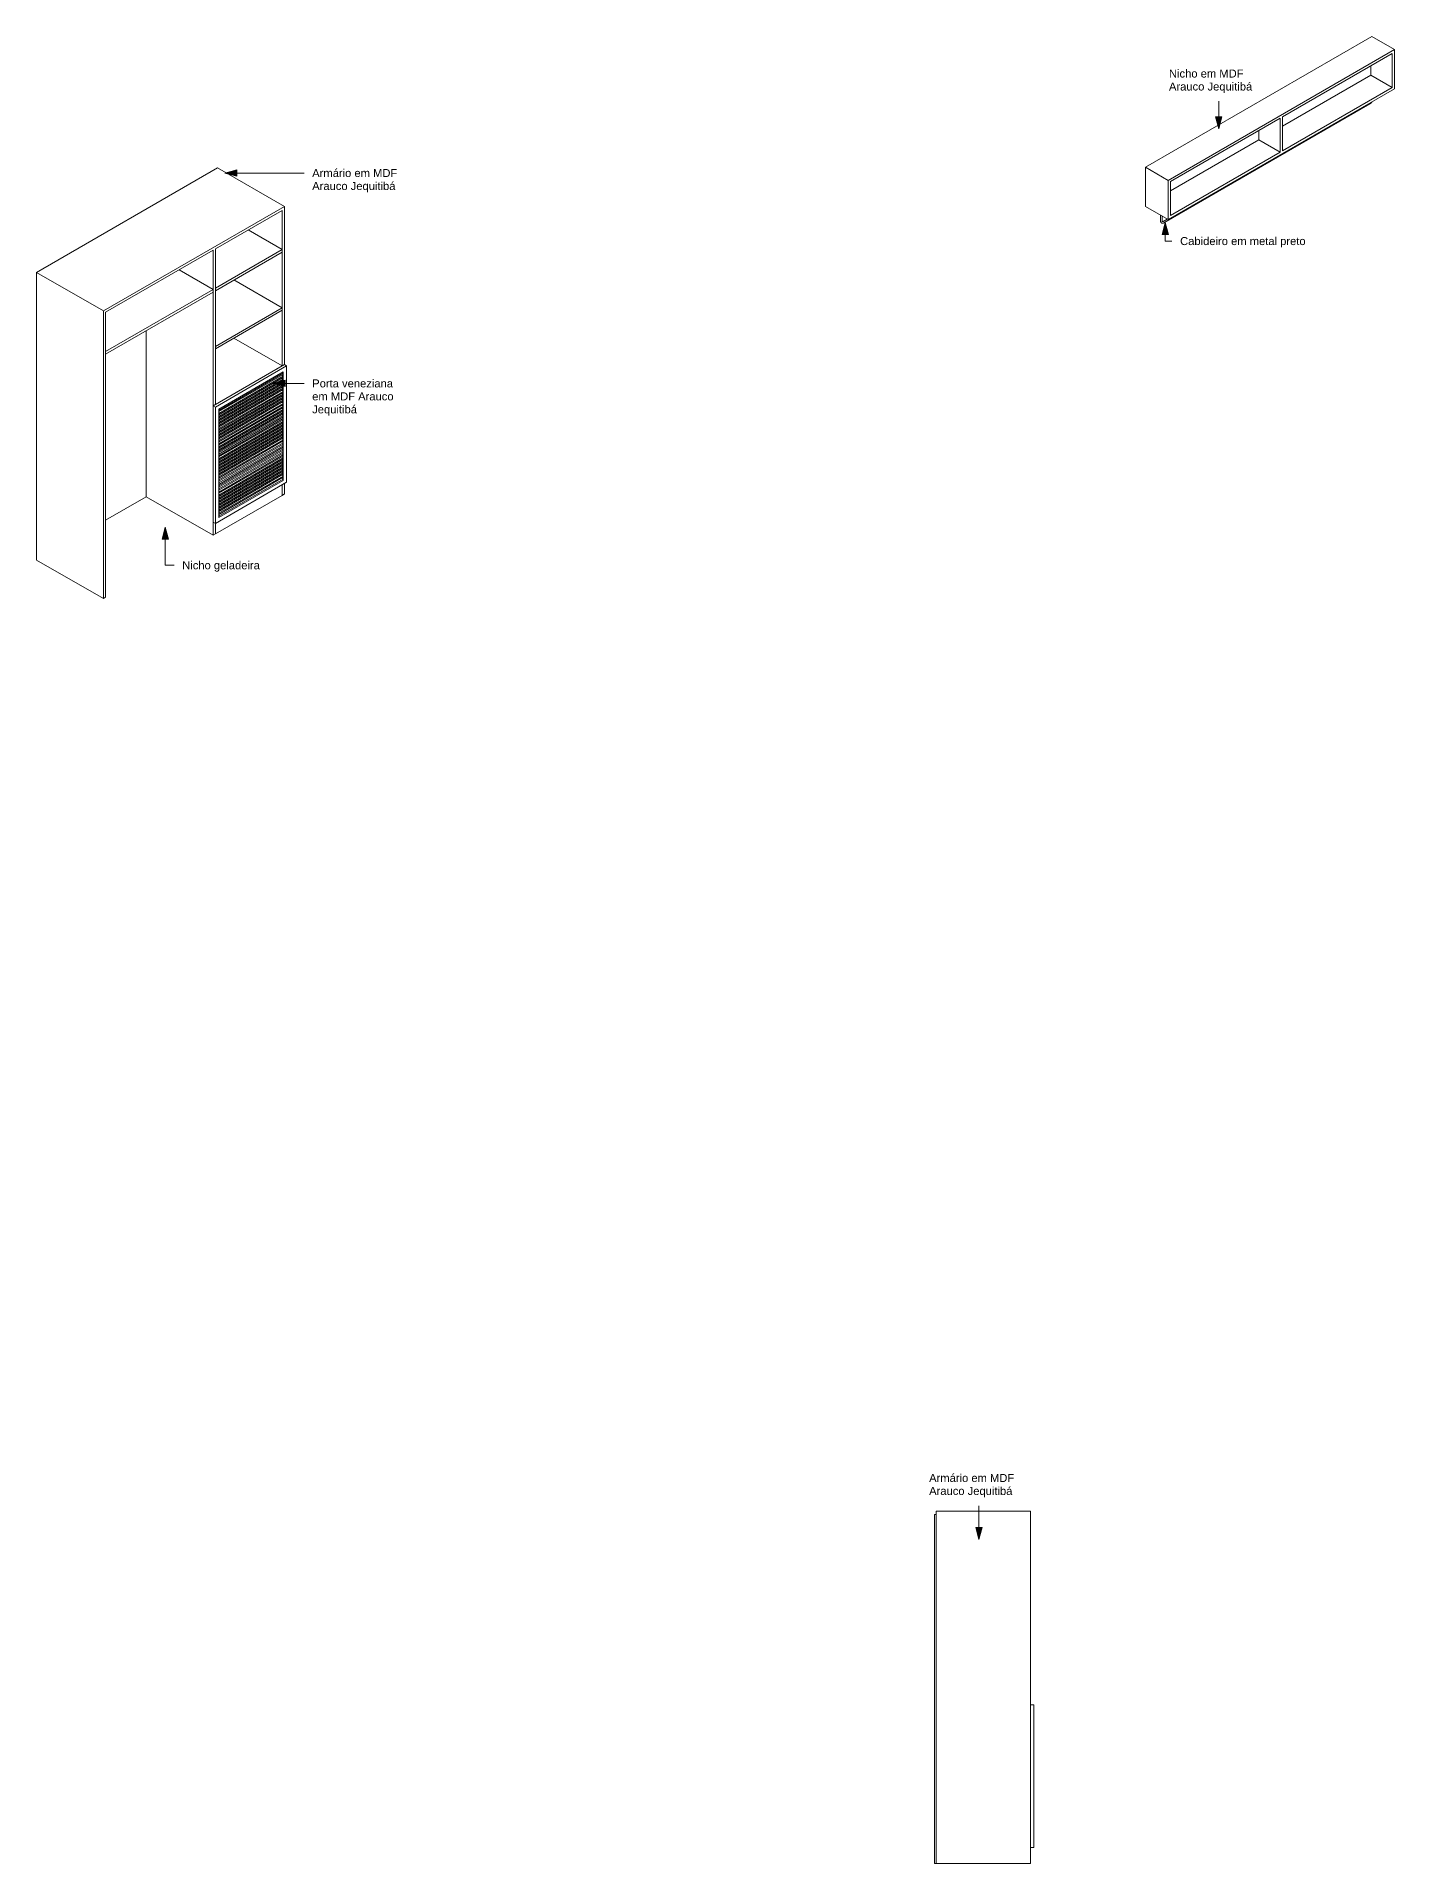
# Model space of a CAD drawing. Header units: millimetres. Extents: x -9267 to 9852, y -16803 to 11612.
# Drawn here: x -9267 to -783, y 200 to 11612 of the extents above; entities that cross this region are included whole.
import ezdxf

# ---------------------------------------------------------------- set-up
doc = ezdxf.new("R2010")
doc.units = ezdxf.units.MM
for name, color, linetype, lineweight in [('A-GENM', 13, 'Continuous', 9), ('G-ANNO-TEXT', 231, 'Continuous', 9), ('I-FURN', 30, 'Continuous', 9)]:
    doc.layers.add(name, color=color, linetype=linetype, lineweight=lineweight)
doc.styles.add('Arial', font='arial.ttf', dxfattribs={"height": 50})

# ---------------------------------------------------------------- blocks, each defined once
blk = doc.blocks.new('nicho geladeira - nicho geladeira-4768391-VISTA 3D ARMÁRIO COZINHA')
at = {"layer": 'A-GENM'}
for p, q in [((-7725, 9499), (-7727, 9500)), ((-7725, 9480), (-7727, 9482)), ((-7725, 9510), (-7725, 9518)), ((-7725, 9491), (-7725, 9499)), ((-7725, 9472), (-7725, 9480)), ((-7725, 9461), (-7727, 9463)), ((-7725, 9442), (-7727, 9444)), ((-7725, 9424), (-7727, 9425)), ((-7725, 9405), (-7727, 9406)), ((-7725, 9386), (-7727, 9387)), ((-7725, 9367), (-7727, 9368)), ((-7725, 9453), (-7725, 9461)), ((-7725, 9434), (-7725, 9442)), ((-7725, 9415), (-7725, 9424)), ((-7725, 9396), (-7725, 9405)), ((-7725, 9378), (-7725, 9386)), ((-7725, 9359), (-7725, 9367)), ((-7725, 9348), (-7727, 9349)), ((-7725, 9329), (-7727, 9330)), ((-7725, 9310), (-7727, 9311)), ((-7725, 9291), (-7727, 9293)), ((-7725, 9272), (-7727, 9274)), ((-7725, 9253), (-7727, 9255)), ((-7725, 9340), (-7725, 9348)), ((-7725, 9321), (-7725, 9329)), ((-7725, 9302), (-7725, 9310)), ((-7725, 9283), (-7725, 9291)), ((-7725, 9264), (-7725, 9272)), ((-7725, 9245), (-7725, 9253)), ((-7725, 9235), (-7727, 9236)), ((-7725, 9216), (-7727, 9217)), ((-7725, 9197), (-7727, 9198)), ((-7725, 9178), (-7727, 9179)), ((-7725, 9159), (-7727, 9160)), ((-7725, 9140), (-7727, 9141)), ((-7725, 9226), (-7725, 9235)), ((-7725, 9208), (-7725, 9216)), ((-7725, 9189), (-7725, 9197)), ((-7725, 9170), (-7725, 9178)), ((-7725, 9151), (-7725, 9159)), ((-7725, 9132), (-7725, 9140)), ((-7725, 9121), (-7727, 9122)), ((-7725, 9102), (-7727, 9104)), ((-7725, 9083), (-7727, 9085)), ((-7725, 9065), (-7727, 9066)), ((-7725, 9046), (-7727, 9047)), ((-7725, 9027), (-7727, 9028)), ((-7725, 9113), (-7725, 9121)), ((-7725, 9094), (-7725, 9102)), ((-7725, 9075), (-7725, 9083)), ((-7725, 9056), (-7725, 9065)), ((-7725, 9037), (-7725, 9046)), ((-7725, 9019), (-7725, 9027)), ((-7725, 9008), (-7727, 9009)), ((-7725, 8989), (-7727, 8990)), ((-7725, 8970), (-7727, 8971)), ((-7725, 8951), (-7727, 8952)), ((-7725, 8932), (-7727, 8934)), ((-7725, 8913), (-7727, 8915)), ((-7725, 9000), (-7725, 9008)), ((-7725, 8981), (-7725, 8989)), ((-7725, 8962), (-7725, 8970)), ((-7725, 8943), (-7725, 8951)), ((-7725, 8924), (-7725, 8932)), ((-7725, 8905), (-7725, 8913)), ((-7725, 8894), (-7727, 8896)), ((-7725, 8876), (-7727, 8877)), ((-7725, 8857), (-7727, 8858)), ((-7725, 8886), (-7725, 8894)), ((-7725, 8867), (-7725, 8876)), ((-7725, 8848), (-7725, 8857))]:
    blk.add_line(p, q, dxfattribs=at)
at = {"layer": 'I-FURN'}
for p, q in [((-9267, 10139), (-8135, 10792)), ((-8135, 10792), (-7718, 10551)), ((-7718, 10551), (-8849, 9898)), ((-8149, 10286), (-7732, 10526)), ((-7732, 10526), (-7732, 9555)), ((-7718, 9563), (-7718, 10551)), ((-7944, 10404), (-7732, 10281)), ((-8835, 9890), (-8164, 10277)), ((-8164, 10277), (-8164, 8497)), ((-8149, 9314), (-8149, 10286)), ((-7732, 10281), (-8149, 10041)), ((-7732, 10265), (-7732, 10281)), ((-8149, 10024), (-7732, 10265)), ((-9267, 8342), (-9267, 10139)), ((-8849, 9898), (-9267, 10139)), ((-8376, 10155), (-8164, 10032)), ((-8033, 10092), (-7732, 9918)), ((-8164, 10032), (-8835, 9645)), ((-8835, 9628), (-8164, 10016)), ((-8164, 10016), (-8164, 10032)), ((-8149, 10041), (-8149, 10024)), ((-8849, 9898), (-8849, 8101)), ((-8835, 8110), (-8835, 9890)), ((-7732, 9918), (-8149, 9677)), ((-8149, 9661), (-7732, 9902)), ((-7732, 9902), (-7732, 9918)), ((-8581, 8738), (-8581, 9775)), ((-8033, 9728), (-7732, 9555)), ((-8835, 9645), (-8835, 9628)), ((-8149, 9677), (-8149, 9661)), ((-8164, 9306), (-7718, 9563)), ((-7704, 9555), (-8149, 9298)), ((-7732, 9555), (-8149, 9314)), ((-8128, 9285), (-7725, 9518)), ((-8128, 9277), (-7725, 9510)), ((-7725, 9502), (-8128, 9269)), ((-8128, 9258), (-7725, 9491)), ((-7725, 9483), (-8128, 9250)), ((-7731, 9498), (-7725, 9491)), ((-7731, 9479), (-7725, 9472)), ((-7730, 9515), (-7725, 9510)), ((-7725, 9518), (-7725, 8840)), ((-7725, 9510), (-7725, 9502)), ((-7725, 9491), (-7725, 9483)), ((-7704, 9555), (-7718, 9563)), ((-7704, 8828), (-7704, 9555)), ((-8128, 9239), (-7725, 9472)), ((-7725, 9464), (-8128, 9231)), ((-8128, 9220), (-7725, 9453)), ((-7725, 9445), (-8128, 9212)), ((-8128, 9202), (-7725, 9434)), ((-7725, 9426), (-8128, 9193)), ((-8128, 9183), (-7725, 9415)), ((-7725, 9407), (-8128, 9174)), ((-8128, 9164), (-7725, 9396)), ((-7725, 9388), (-8128, 9156)), ((-8128, 9145), (-7725, 9378)), ((-7725, 9369), (-8128, 9137)), ((-8128, 9126), (-7725, 9359)), ((-7731, 9460), (-7725, 9453)), ((-7731, 9441), (-7725, 9434)), ((-7731, 9423), (-7725, 9415)), ((-7731, 9404), (-7725, 9396)), ((-7731, 9385), (-7725, 9378)), ((-7731, 9366), (-7725, 9359)), ((-7725, 9472), (-7725, 9464)), ((-7725, 9453), (-7725, 9445)), ((-7725, 9434), (-7725, 9426)), ((-7725, 9415), (-7725, 9407)), ((-7725, 9396), (-7725, 9388)), ((-7725, 9378), (-7725, 9369)), ((-7725, 9359), (-7725, 9351)), ((-8164, 8579), (-8164, 9306)), ((-8164, 9306), (-8149, 9298)), ((-8149, 9298), (-8149, 8571)), ((-7725, 9351), (-8128, 9118)), ((-8128, 9107), (-7725, 9340)), ((-7725, 9332), (-8128, 9099)), ((-8128, 9088), (-7725, 9321)), ((-7725, 9313), (-8128, 9080)), ((-8128, 9069), (-7725, 9302)), ((-7725, 9294), (-8128, 9061)), ((-8128, 8608), (-8128, 9285)), ((-8128, 9050), (-7725, 9283)), ((-8128, 9269), (-8128, 9277)), ((-7725, 9275), (-8128, 9042)), ((-8128, 9031), (-7725, 9264)), ((-8128, 9250), (-8128, 9258)), ((-7725, 9256), (-8128, 9023)), ((-8128, 9013), (-7725, 9245)), ((-7731, 9347), (-7725, 9340)), ((-7731, 9328), (-7725, 9321)), ((-7731, 9309), (-7725, 9302)), ((-7731, 9290), (-7725, 9283)), ((-7731, 9271), (-7725, 9264)), ((-7731, 9252), (-7725, 9245)), ((-7725, 9340), (-7725, 9332)), ((-7725, 9321), (-7725, 9313)), ((-7725, 9302), (-7725, 9294)), ((-7725, 9283), (-7725, 9275)), ((-7725, 9264), (-7725, 9256)), ((-7725, 9245), (-7725, 9237)), ((-8128, 9231), (-8128, 9239)), ((-7725, 9237), (-8128, 9004)), ((-8128, 8994), (-7725, 9226)), ((-8128, 9212), (-8128, 9220)), ((-7725, 9218), (-8128, 8986)), ((-8128, 8975), (-7725, 9208)), ((-8128, 9193), (-8128, 9202)), ((-7725, 9199), (-8128, 8967)), ((-8128, 8956), (-7725, 9189)), ((-8128, 9174), (-8128, 9183)), ((-7725, 9180), (-8128, 8948)), ((-8128, 8937), (-7725, 9170)), ((-8128, 9156), (-8128, 9164)), ((-7725, 9162), (-8128, 8929)), ((-8128, 8918), (-7725, 9151)), ((-8128, 9137), (-8128, 9145)), ((-7725, 9143), (-8128, 8910)), ((-8128, 8899), (-7725, 9132)), ((-7731, 9234), (-7725, 9226)), ((-7731, 9215), (-7725, 9208)), ((-7731, 9196), (-7725, 9189)), ((-7731, 9177), (-7725, 9170)), ((-7731, 9158), (-7725, 9151)), ((-7731, 9139), (-7725, 9132)), ((-7725, 9226), (-7725, 9218)), ((-7725, 9208), (-7725, 9199)), ((-7725, 9189), (-7725, 9180)), ((-7725, 9170), (-7725, 9162)), ((-7725, 9151), (-7725, 9143)), ((-7725, 9132), (-7725, 9124)), ((-8128, 9118), (-8128, 9126)), ((-7725, 9124), (-8128, 8891)), ((-8128, 8880), (-7725, 9113)), ((-8128, 9099), (-8128, 9107)), ((-7725, 9105), (-8128, 8872)), ((-8128, 8861), (-7725, 9094)), ((-8128, 9080), (-8128, 9088)), ((-7725, 9086), (-8128, 8853)), ((-8128, 8843), (-7725, 9075)), ((-8128, 9061), (-8128, 9069)), ((-7725, 9067), (-8128, 8834)), ((-8128, 8824), (-7725, 9056)), ((-8128, 9042), (-8128, 9050)), ((-7725, 9048), (-8128, 8815)), ((-8128, 8805), (-7725, 9037)), ((-8128, 9023), (-8128, 9031)), ((-7725, 9029), (-8128, 8797)), ((-8128, 8786), (-7725, 9019)), ((-7731, 9120), (-7725, 9113)), ((-7731, 9101), (-7725, 9094)), ((-7731, 9082), (-7725, 9075)), ((-7731, 9063), (-7725, 9056)), ((-7731, 9045), (-7725, 9037)), ((-7731, 9026), (-7725, 9019)), ((-7725, 9113), (-7725, 9105)), ((-7725, 9094), (-7725, 9086)), ((-7725, 9075), (-7725, 9067)), ((-7725, 9056), (-7725, 9048)), ((-7725, 9037), (-7725, 9029)), ((-7725, 9019), (-7725, 9010)), ((-8128, 9004), (-8128, 9013)), ((-7725, 9010), (-8128, 8778)), ((-8128, 8767), (-7725, 9000)), ((-8128, 8986), (-8128, 8994)), ((-7725, 8991), (-8128, 8759)), ((-8128, 8748), (-7725, 8981)), ((-8128, 8967), (-8128, 8975)), ((-7725, 8973), (-8128, 8740)), ((-8128, 8729), (-7725, 8962)), ((-8128, 8948), (-8128, 8956)), ((-7725, 8954), (-8128, 8721)), ((-8128, 8710), (-7725, 8943)), ((-8128, 8929), (-8128, 8937)), ((-7725, 8935), (-8128, 8702)), ((-8128, 8691), (-7725, 8924)), ((-8128, 8910), (-8128, 8918)), ((-7725, 8916), (-8128, 8683)), ((-8128, 8672), (-7725, 8905)), ((-7731, 9007), (-7725, 9000)), ((-7731, 8988), (-7725, 8981)), ((-7731, 8969), (-7725, 8962)), ((-7731, 8950), (-7725, 8943)), ((-7731, 8931), (-7725, 8924)), ((-7731, 8912), (-7725, 8905)), ((-7725, 9000), (-7725, 8991)), ((-7725, 8981), (-7725, 8973)), ((-7725, 8962), (-7725, 8954)), ((-7725, 8943), (-7725, 8935)), ((-7725, 8924), (-7725, 8916)), ((-7725, 8905), (-7725, 8897)), ((-8149, 8571), (-7704, 8828)), ((-8128, 8891), (-8128, 8899)), ((-7725, 8897), (-8128, 8664)), ((-8128, 8654), (-7725, 8886)), ((-8128, 8872), (-8128, 8880)), ((-7725, 8878), (-8128, 8645)), ((-8128, 8635), (-7725, 8867)), ((-8128, 8853), (-8128, 8861)), ((-7725, 8859), (-8128, 8627)), ((-8128, 8616), (-7725, 8848)), ((-8128, 8834), (-8128, 8843)), ((-7725, 8840), (-8128, 8608)), ((-7725, 8840), (-8128, 8608)), ((-8128, 8815), (-8128, 8824)), ((-8128, 8797), (-8128, 8805)), ((-7732, 8746), (-7732, 8812)), ((-7732, 8812), (-7732, 8746)), ((-7731, 8893), (-7725, 8886)), ((-7731, 8875), (-7725, 8867)), ((-7731, 8856), (-7725, 8848)), ((-7725, 8886), (-7725, 8878)), ((-7725, 8867), (-7725, 8859)), ((-7725, 8848), (-7725, 8840)), ((-7718, 8755), (-7718, 8820)), ((-8835, 8591), (-8581, 8738)), ((-8581, 8738), (-8164, 8497)), ((-8149, 8506), (-7732, 8746)), ((-8128, 8778), (-8128, 8786)), ((-8128, 8759), (-8128, 8767)), ((-8128, 8740), (-8128, 8748)), ((-8128, 8721), (-8128, 8729)), ((-8128, 8702), (-8128, 8710)), ((-8128, 8683), (-8128, 8691)), ((-7732, 8746), (-7718, 8755)), ((-8149, 8571), (-8164, 8579)), ((-8149, 8571), (-8149, 8506)), ((-8149, 8506), (-8149, 8571)), ((-8128, 8664), (-8128, 8672)), ((-8128, 8645), (-8128, 8654)), ((-8128, 8627), (-8128, 8635)), ((-8128, 8608), (-8128, 8616)), ((-8164, 8497), (-8149, 8506)), ((-9267, 8342), (-8849, 8101)), ((-8849, 8101), (-8835, 8110))]:
    blk.add_line(p, q, dxfattribs=at)
blk = doc.blocks.new('nicho geladeira - nicho geladeira-4768391-VISTA LATERAL ARMÁRIO COZINHA')
at = {"layer": 'I-FURN'}
for p, q in [((-16569.650772, 200), (-16569.650772, 2400)), ((-15979.650772, 2400), (-16569.650772, 2400)), ((-15979.650772, 2400), (-15979.650772, 200)), ((-16579.650772, 200), (-16579.650772, 2380)), ((-16579.650772, 2380), (-16569.650772, 2380)), ((-15979.650772, 1190), (-15959.650772, 1190)), ((-15959.650772, 1190), (-15959.650772, 300)), ((-15959.650772, 300), (-15979.650772, 300)), ((-16579.650772, 200), (-16569.650772, 200)), ((-16569.650772, 200), (-15979.650772, 200))]:
    blk.add_line(p, q, dxfattribs=at)
blk = doc.blocks.new('ARMARIO SUSPENSO COZINHA - ARMARIO SUSPENSO COZINHA-4516002-VISTA 3D NICHO COZINHA')
at = {"layer": 'I-FURN'}
for p, q in [((-8142, 10796), (-6728, 11612)), ((-6587, 11531), (-8001, 10714)), ((-6728, 11612), (-6587, 11531)), ((-6587, 11286), (-6587, 11531)), ((-7287, 11110), (-6601, 11506)), ((-6735, 11371), (-6735, 11429)), ((-6601, 11506), (-6601, 11294)), ((-7287, 11053), (-6735, 11371)), ((-6735, 11371), (-6601, 11294)), ((-8027, 10449), (-6740, 11192)), ((-8001, 10469), (-6587, 11286)), ((-6601, 11294), (-7287, 10898)), ((-7987, 10706), (-7301, 11102)), ((-7301, 11102), (-7301, 10890)), ((-7287, 10898), (-7287, 11110)), ((-7987, 10649), (-7435, 10967)), ((-7435, 10967), (-7435, 11024)), ((-7435, 10967), (-7301, 10890)), ((-7301, 10890), (-7987, 10494)), ((-8142, 10551), (-8142, 10796)), ((-8001, 10714), (-8142, 10796)), ((-8001, 10714), (-8001, 10469)), ((-7987, 10494), (-7987, 10706)), ((-8142, 10551), (-8001, 10469)), ((-8048, 10497), (-8048, 10461)), ((-8038, 10461), (-8038, 10491)), ((-8006, 10472), (-8032, 10457))]:
    blk.add_line(p, q, dxfattribs=at)
for points in [[(-6728, 11204, 0), (-6728, 11204, 0), (-6729, 11203, 0), (-6729, 11202, 0), (-6730, 11201, 0), (-6730, 11201, 0), (-6731, 11200, 0), (-6731, 11199, 0), (-6732, 11198, 0), (-6732, 11198, 0), (-6733, 11197, 0), (-6734, 11196, 0), (-6734, 11196, 0), (-6735, 11195, 0), (-6735, 11195, 0), (-6736, 11194, 0), (-6737, 11194, 0), (-6737, 11193, 0), (-6738, 11193, 0), (-6739, 11192, 0), (-6740, 11192, 0), (-6740, 11192, 0)], [(-8042, 10448, 0), (-8042, 10448, 0), (-8043, 10448, 0), (-8044, 10449, 0), (-8044, 10450, 0), (-8045, 10450, 0), (-8045, 10451, 0), (-8046, 10451, 0), (-8046, 10452, 0), (-8047, 10453, 0), (-8047, 10454, 0), (-8047, 10454, 0), (-8047, 10455, 0), (-8048, 10456, 0), (-8048, 10457, 0), (-8048, 10457, 0), (-8048, 10458, 0), (-8048, 10459, 0), (-8048, 10460, 0), (-8048, 10461, 0), (-8048, 10461, 0)], [(-8042, 10448, 0), (-8041, 10447, 0), (-8040, 10447, 0), (-8040, 10447, 0), (-8039, 10446, 0), (-8038, 10446, 0), (-8037, 10446, 0), (-8036, 10446, 0), (-8036, 10446, 0), (-8035, 10446, 0), (-8034, 10446, 0), (-8033, 10446, 0), (-8032, 10446, 0), (-8032, 10446, 0), (-8031, 10447, 0), (-8030, 10447, 0), (-8029, 10447, 0), (-8029, 10448, 0), (-8028, 10448, 0), (-8027, 10448, 0), (-8027, 10449, 0)], [(-8037, 10456, 0), (-8037, 10456, 0), (-8037, 10456, 0), (-8037, 10456, 0), (-8037, 10457, 0), (-8037, 10457, 0), (-8037, 10457, 0), (-8037, 10457, 0), (-8038, 10457, 0), (-8038, 10457, 0), (-8038, 10458, 0), (-8038, 10458, 0), (-8038, 10458, 0), (-8038, 10458, 0), (-8038, 10459, 0), (-8038, 10459, 0), (-8038, 10459, 0), (-8038, 10460, 0), (-8038, 10460, 0), (-8038, 10461, 0), (-8038, 10461, 0)], [(-8037, 10456, 0), (-8037, 10456, 0), (-8037, 10456, 0), (-8036, 10456, 0), (-8036, 10456, 0), (-8036, 10456, 0), (-8036, 10456, 0), (-8036, 10456, 0), (-8036, 10456, 0), (-8035, 10456, 0), (-8035, 10456, 0), (-8035, 10456, 0), (-8035, 10456, 0), (-8034, 10456, 0), (-8034, 10456, 0), (-8034, 10456, 0), (-8033, 10457, 0), (-8033, 10457, 0), (-8032, 10457, 0), (-8032, 10457, 0), (-8032, 10457, 0)]]:
    blk.add_polyline3d(points, dxfattribs=at)

msp = doc.modelspace()

# ---------------------------------------------------------------- hatches: boundary and pattern name
at = {"layer": 'G-ANNO-TEXT'}
for points in [[(-1880.519, 11036.677), (-1860.422, 11111.677), (-1900.615, 11111.677)], [(-8090.502, 10759.706), (-8015.502, 10739.61), (-8015.502, 10779.803)], [(-2214.336, 10449.841), (-2234.432, 10374.841), (-2194.24, 10374.841)], [(-7787.93, 9445.542), (-7712.93, 9425.446), (-7712.93, 9465.638)], [(-8462.326, 8546.925), (-8482.422, 8471.925), (-8442.23, 8471.925)], [(-3378.988, 2223.065), (-3358.892, 2298.065), (-3399.085, 2298.065)]]:
    msp.add_hatch(color=7, dxfattribs=at).paths.add_polyline_path(points)

# ---------------------------------------------------------------- linework, layer by layer
at = {"layer": 'G-ANNO-TEXT', "color": 7}
for p, q in [((-1880.519, 11036.677), (-1880.519, 11207.862)), ((-1860.422, 11111.677), (-1900.615, 11111.677)), ((-1900.615, 11111.677), (-1880.519, 11036.677)), ((-1880.519, 11036.677), (-1860.422, 11111.677)), ((-8015.502, 10779.803), (-8090.502, 10759.706)), ((-8090.502, 10759.706), (-8015.502, 10739.61)), ((-8090.502, 10759.706), (-7595.181, 10759.706)), ((-8015.502, 10739.61), (-8015.502, 10779.803)), ((-2214.336, 10449.841), (-2234.432, 10374.841)), ((-2194.24, 10374.841), (-2214.336, 10449.841)), ((-2214.336, 10449.841), (-2214.336, 10334.699)), ((-2234.432, 10374.841), (-2194.24, 10374.841)), ((-2214.336, 10334.699), (-2172.597, 10334.699)), ((-7712.93, 9465.638), (-7787.93, 9445.542)), ((-7787.93, 9445.542), (-7712.93, 9425.446)), ((-7787.93, 9445.542), (-7595.181, 9445.542)), ((-7712.93, 9425.446), (-7712.93, 9465.638)), ((-8462.326, 8546.925), (-8482.422, 8471.925)), ((-8482.422, 8471.925), (-8442.23, 8471.925)), ((-8442.23, 8471.925), (-8462.326, 8546.925)), ((-8462.326, 8546.925), (-8462.326, 8309.543)), ((-8462.326, 8309.543), (-8407.323, 8309.543)), ((-3378.988, 2223.065), (-3378.988, 2434.779)), ((-3358.892, 2298.065), (-3399.085, 2298.065)), ((-3399.085, 2298.065), (-3378.988, 2223.065)), ((-3378.988, 2223.065), (-3358.892, 2298.065))]:
    msp.add_line(p, q, dxfattribs=at)

# ---------------------------------------------------------------- block references
at = {"layer": 'I-FURN'}
for name, p in [('ARMARIO SUSPENSO COZINHA - ARMARIO SUSPENSO COZINHA-4516002-VISTA 3D NICHO COZINHA', (5804.128, 0)), ('nicho geladeira - nicho geladeira-4768391-VISTA 3D ARMÁRIO COZINHA', (0, 0)), ('nicho geladeira - nicho geladeira-4768391-VISTA LATERAL ARMÁRIO COZINHA', (12923.582, 0))]:
    msp.add_blockref(name, p, dxfattribs=at)

# ---------------------------------------------------------------- texts
at = {"layer": 'G-ANNO-TEXT', "color": 7, "char_height": 50, "attachment_point": 1, "style": 'Arial'}
for s, insert, width in [('Arauco Jequitibá', (-2191.401, 11325.142), 647.36266), ('Nicho em MDF ', (-2191.401, 11406.17), 599.26141), ('Armário em MDF ', (-7544.381, 10784.706), 679.43016), ('Arauco Jequitibá', (-7544.381, 10703.678), 647.36266), ('Cabideiro em metal preto', (-2121.797, 10359.699), 972.04609), ('Porta veneziana ', (-7544.381, 9470.542), 651.37109), ('em MDF Arauco ', (-7544.381, 9389.513), 651.37109), ('Jequitibá', (-7544.381, 9308.485), 348.73406), ('Nicho geladeira', (-8356.523, 8334.543), 603.26984), ('Armário em MDF ', (-3689.871, 2633.087), 679.43016), ('Arauco Jequitibá', (-3689.871, 2552.058), 647.36266)]:
    msp.add_mtext(s, dxfattribs=dict(at, insert=insert, width=width))

doc.saveas('drawing.dxf')
